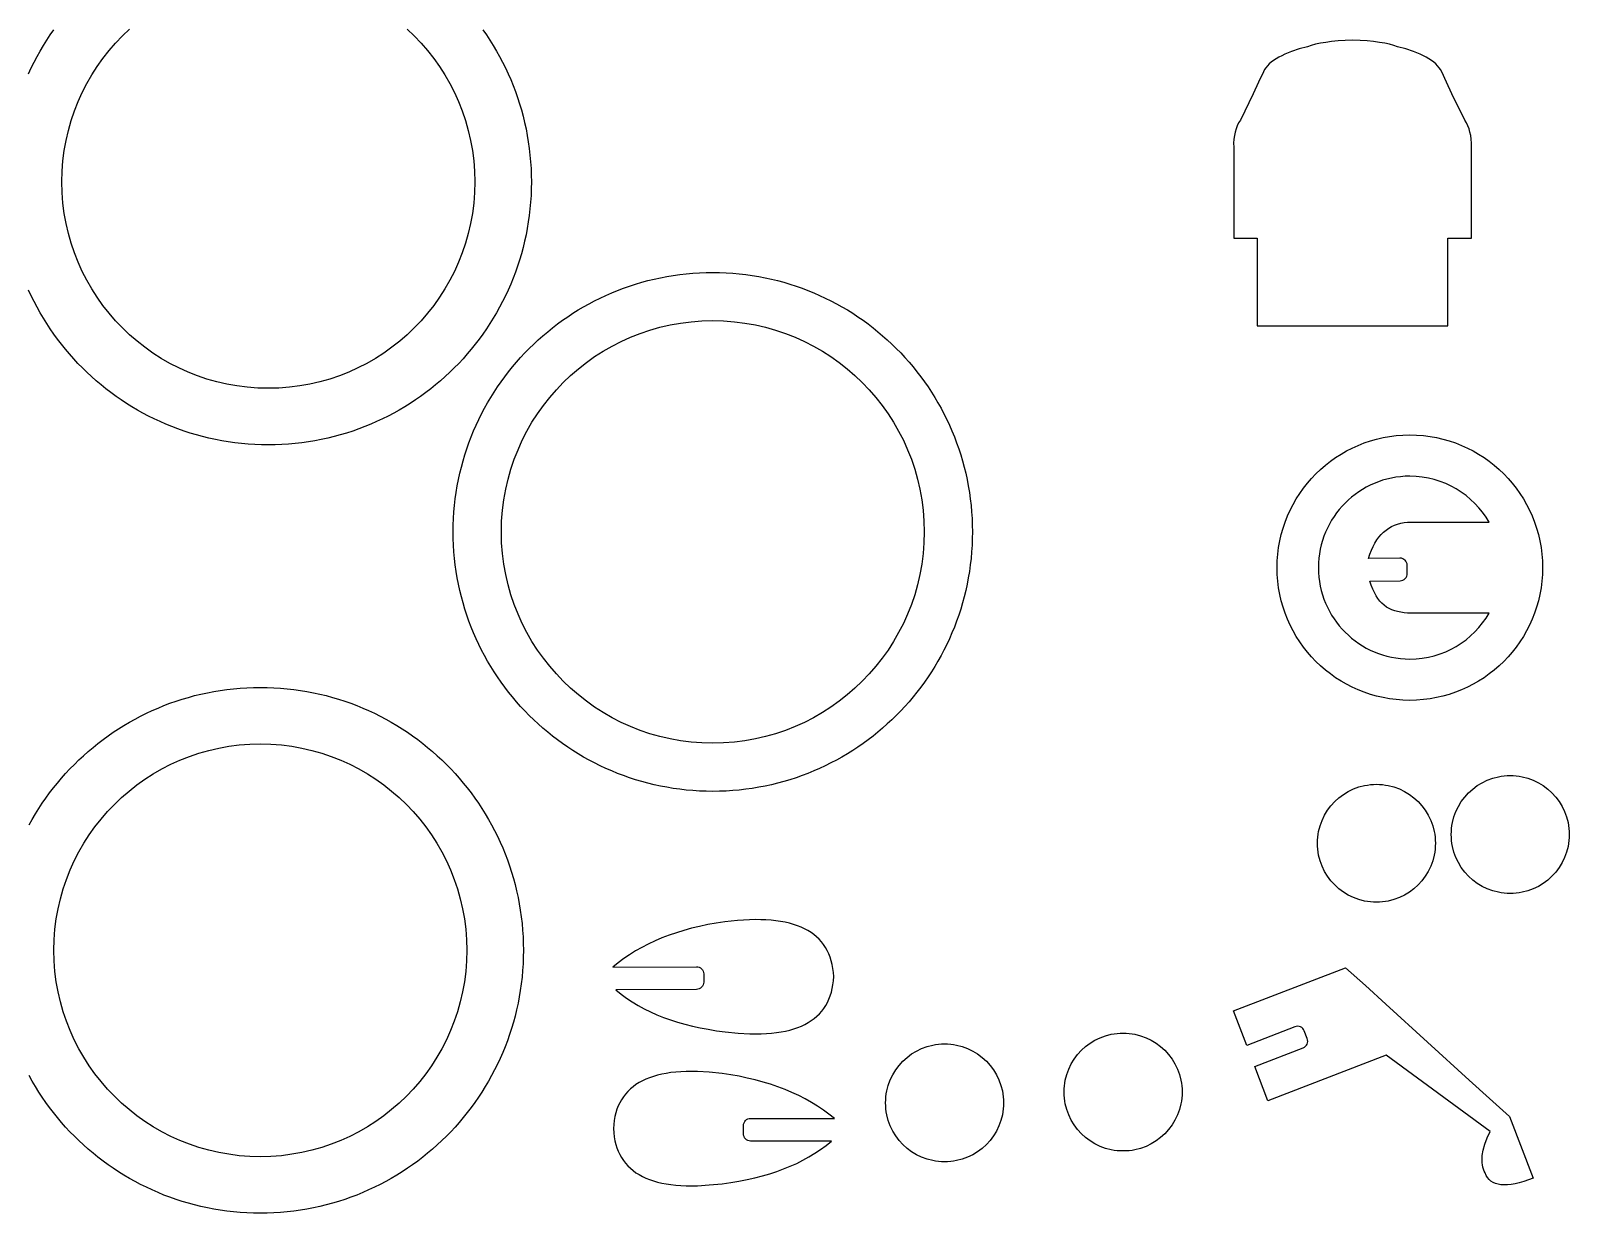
# Model space of a CAD drawing. Extents: x 0 to 592, y 5 to 496.
# Drawn here: x 250.9 to 582.1, y 4.8 to 259.4 of the extents above; entities that cross this region are included whole.
import ezdxf

# ---------------------------------------------------------------- set-up
doc = ezdxf.new("R2010")
doc.units = 0
doc.header["$MEASUREMENT"] = 0
doc.layers.add('HARLEY_2', color=1, linetype='Continuous')

msp = doc.modelspace()

# ---------------------------------------------------------------- linework, layer by layer
at = {"layer": 'HARLEY_2'}
for points in [[(250.47, 250.14), (251.05, 251.39), (251.66, 252.62), (252.3, 253.83), (252.97, 255.03), (253.67, 256.2), (254.39, 257.36), (255.14, 258.5), (255.91, 259.62)], [(348.26, 259.62), (349.03, 258.5), (349.78, 257.36), (350.51, 256.2), (351.2, 255.03), (351.87, 253.83), (352.51, 252.62), (353.12, 251.39), (353.7, 250.14), (354.25, 248.88), (354.78, 247.6), (355.27, 246.31), (355.73, 245), (356.16, 243.68), (356.56, 242.34), (356.92, 240.99), (357.25, 239.63), (357.55, 238.25), (357.82, 236.87), (358.05, 235.47), (358.25, 234.06), (358.41, 232.63), (358.54, 231.2), (358.63, 229.76), (358.69, 228.31), (358.7, 226.85), (358.69, 225.38), (358.63, 223.93), (358.54, 222.49), (358.41, 221.06), (358.25, 219.64), (358.05, 218.22), (357.82, 216.82), (357.55, 215.44), (357.25, 214.06), (356.92, 212.7), (356.56, 211.35), (356.16, 210.01), (355.73, 208.69), (355.27, 207.38), (354.78, 206.09), (354.25, 204.81), (353.7, 203.55), (353.12, 202.3), (352.51, 201.07), (351.87, 199.86), (351.2, 198.67), (350.51, 197.49), (349.78, 196.33), (349.03, 195.19), (348.26, 194.07), (347.45, 192.97), (346.63, 191.89), (345.77, 190.83), (344.9, 189.8), (343.99, 188.78), (343.07, 187.78), (342.12, 186.81), (341.15, 185.86), (340.15, 184.94), (339.14, 184.04), (338.1, 183.16), (337.04, 182.3), (335.96, 181.48), (334.86, 180.67), (333.74, 179.9), (332.6, 179.15), (331.44, 178.43), (330.27, 177.73), (329.07, 177.06), (327.86, 176.42), (326.63, 175.81), (325.38, 175.23), (324.12, 174.68), (322.84, 174.16), (321.55, 173.66), (320.24, 173.2), (318.92, 172.77), (317.58, 172.38), (316.23, 172.01), (314.87, 171.68), (313.49, 171.38), (312.11, 171.11), (310.71, 170.88), (309.3, 170.68), (307.87, 170.52), (306.44, 170.39), (305, 170.3), (303.55, 170.25), (302.09, 170.23), (300.62, 170.25), (299.17, 170.3), (297.73, 170.39), (296.3, 170.52), (294.88, 170.68), (293.46, 170.88), (292.06, 171.11), (290.68, 171.38), (289.3, 171.68), (287.94, 172.01), (286.59, 172.38), (285.25, 172.77), (283.93, 173.2), (282.62, 173.66), (281.33, 174.16), (280.05, 174.68), (278.79, 175.23), (277.54, 175.81), (276.31, 176.42), (275.1, 177.06), (273.91, 177.73), (272.73, 178.43), (271.57, 179.15), (270.43, 179.9), (269.31, 180.67), (268.21, 181.48), (267.13, 182.3), (266.07, 183.16), (265.04, 184.04), (264.02, 184.94), (263.02, 185.86), (262.05, 186.81), (261.1, 187.78), (260.18, 188.78), (259.28, 189.8), (258.4, 190.83), (257.54, 191.89), (256.72, 192.97), (255.91, 194.07), (255.14, 195.19), (254.39, 196.33), (253.67, 197.49), (252.97, 198.67), (252.3, 199.86), (251.66, 201.07), (251.05, 202.3), (250.47, 203.55)], [(331.97, 259.75), (333.51, 258.27), (334.99, 256.73), (336.38, 255.12), (337.7, 253.44), (338.94, 251.7), (340.1, 249.89), (341.17, 248.03), (342.15, 246.11), (343.04, 244.15), (343.84, 242.13), (344.54, 240.06), (345.13, 237.95), (345.63, 235.8), (346.02, 233.61), (346.3, 231.39), (346.48, 229.13), (346.53, 226.85), (346.48, 224.56), (346.3, 222.3), (346.02, 220.08), (345.63, 217.89), (345.13, 215.74), (344.54, 213.63), (343.84, 211.56), (343.04, 209.55), (342.15, 207.58), (341.17, 205.66), (340.1, 203.8), (338.94, 202), (337.7, 200.25), (336.38, 198.57), (334.99, 196.96), (333.51, 195.42), (331.97, 193.95), (330.36, 192.55), (328.68, 191.23), (326.94, 189.99), (325.13, 188.83), (323.27, 187.76), (321.35, 186.78), (319.39, 185.89), (317.37, 185.1), (315.3, 184.4), (313.19, 183.8), (311.04, 183.3), (308.85, 182.91), (306.63, 182.63), (304.37, 182.46), (302.09, 182.4), (299.8, 182.46), (297.54, 182.63), (295.32, 182.91), (293.13, 183.3), (290.98, 183.8), (288.87, 184.4), (286.8, 185.1), (284.79, 185.89), (282.82, 186.78), (280.9, 187.76), (279.04, 188.83), (277.24, 189.99), (275.49, 191.23), (273.81, 192.55), (272.2, 193.95), (270.66, 195.42), (269.19, 196.96), (267.79, 198.57), (266.47, 200.25), (265.23, 202), (264.07, 203.8), (263, 205.66), (262.02, 207.58), (261.13, 209.55), (260.34, 211.56), (259.64, 213.63), (259.04, 215.74), (258.54, 217.89), (258.15, 220.08), (257.87, 222.3), (257.7, 224.56), (257.64, 226.85), (257.7, 229.13), (257.87, 231.39), (258.15, 233.61), (258.54, 235.8), (259.04, 237.95), (259.64, 240.06), (260.34, 242.13), (261.13, 244.15), (262.02, 246.11), (263, 248.03), (264.07, 249.89), (265.23, 251.7), (266.47, 253.44), (267.79, 255.12), (269.19, 256.73), (270.66, 258.27), (272.2, 259.75)], [(250.58, 88.37), (251.25, 89.56), (251.94, 90.74), (252.66, 91.9), (253.41, 93.04), (254.19, 94.16), (254.99, 95.26), (255.82, 96.34), (256.67, 97.4), (257.55, 98.43), (258.45, 99.45), (259.38, 100.44), (260.33, 101.42), (261.3, 102.37), (262.3, 103.29), (263.31, 104.19), (264.35, 105.07), (265.41, 105.92), (266.49, 106.75), (267.59, 107.55), (268.71, 108.33), (269.85, 109.08), (271.01, 109.8), (272.18, 110.5), (273.38, 111.17), (274.59, 111.81), (275.82, 112.42), (277.06, 113), (278.33, 113.55), (279.6, 114.07), (280.9, 114.57), (282.21, 115.03), (283.53, 115.46), (284.86, 115.85), (286.21, 116.22), (287.58, 116.55), (288.95, 116.85), (290.34, 117.12), (291.74, 117.35), (293.15, 117.55), (294.57, 117.71), (296.01, 117.84), (297.45, 117.93), (298.9, 117.98), (300.36, 118), (300.36, 118), (301.82, 117.98), (303.28, 117.93), (304.72, 117.84), (306.15, 117.71), (307.57, 117.55), (308.98, 117.35), (310.38, 117.12), (311.77, 116.85), (313.15, 116.55), (314.51, 116.22), (315.86, 115.85), (317.2, 115.46), (318.52, 115.03), (319.83, 114.57), (321.12, 114.07), (322.4, 113.55), (323.66, 113), (324.91, 112.42), (326.14, 111.81), (327.35, 111.17), (328.54, 110.5), (329.72, 109.8), (330.88, 109.08), (332.02, 108.33), (333.14, 107.55), (334.24, 106.75), (335.32, 105.92), (336.38, 105.07), (337.41, 104.19), (338.43, 103.29), (339.42, 102.37), (340.4, 101.42), (341.35, 100.44), (342.27, 99.45), (343.17, 98.43), (344.05, 97.4), (344.9, 96.34), (345.73, 95.26), (346.53, 94.16), (347.31, 93.04), (348.06, 91.9), (348.78, 90.74), (349.48, 89.56), (350.15, 88.37), (350.79, 87.16), (351.4, 85.93), (351.98, 84.68), (352.53, 83.42), (353.05, 82.14), (353.54, 80.85), (354.01, 79.54), (354.44, 78.22), (354.83, 76.88), (355.2, 75.53), (355.53, 74.17), (355.83, 72.79), (356.1, 71.4), (356.33, 70), (356.53, 68.59), (356.69, 67.17), (356.82, 65.74), (356.91, 64.3), (356.96, 62.84), (356.98, 61.38), (356.96, 59.92), (356.91, 58.47), (356.82, 57.03), (356.69, 55.59), (356.53, 54.17), (356.33, 52.76), (356.1, 51.36), (355.83, 49.97), (355.53, 48.6), (355.2, 47.23), (354.83, 45.88), (354.44, 44.55), (354.01, 43.23), (353.54, 41.92), (353.05, 40.62), (352.53, 39.35), (351.98, 38.08), (351.4, 36.84), (350.79, 35.61), (350.15, 34.4), (349.48, 33.2), (348.78, 32.03), (348.06, 30.87), (347.31, 29.73), (346.53, 28.61), (345.73, 27.51), (344.9, 26.43), (344.05, 25.37), (343.17, 24.33), (342.27, 23.32), (341.35, 22.32), (340.4, 21.35), (339.42, 20.4), (338.43, 19.47), (337.41, 18.57), (336.38, 17.69), (335.32, 16.84), (334.24, 16.01), (333.14, 15.21), (332.02, 14.44), (330.88, 13.69), (329.72, 12.96), (328.54, 12.27), (327.35, 11.6), (326.14, 10.96), (324.91, 10.35), (323.66, 9.77), (322.4, 9.21), (321.12, 8.69), (319.83, 8.2), (318.52, 7.74), (317.2, 7.31), (315.86, 6.91), (314.51, 6.55), (313.15, 6.21), (311.77, 5.91), (310.38, 5.65), (308.98, 5.42), (307.57, 5.22), (306.15, 5.06), (304.72, 4.93), (303.28, 4.84), (301.82, 4.78), (300.36, 4.76), (298.9, 4.78), (297.45, 4.84), (296.01, 4.93), (294.57, 5.06), (293.15, 5.22), (291.74, 5.42), (290.34, 5.65), (288.95, 5.91), (287.58, 6.21), (286.21, 6.55), (284.86, 6.91), (283.53, 7.31), (282.21, 7.74), (280.9, 8.2), (279.6, 8.69), (278.33, 9.21), (277.06, 9.77), (275.82, 10.35), (274.59, 10.96), (273.38, 11.6), (272.18, 12.27), (271.01, 12.96), (269.85, 13.69), (268.71, 14.44), (267.59, 15.21), (266.49, 16.01), (265.41, 16.84), (264.35, 17.69), (263.31, 18.57), (262.3, 19.47), (261.3, 20.4), (260.33, 21.35), (259.38, 22.32), (258.45, 23.32), (257.55, 24.33), (256.67, 25.37), (255.82, 26.43), (254.99, 27.51), (254.19, 28.61), (253.41, 29.73), (252.66, 30.87), (251.94, 32.03), (251.25, 33.2), (250.58, 34.4)]]:
    msp.add_lwpolyline(points, dxfattribs=at)
for points in [[(514.97, 195.83), (535.48, 195.83), (555.98, 195.83), (555.98, 214.72), (561.06, 214.71), (561.06, 234.36), (561.07, 235.21), (561.02, 236.03), (560.92, 236.81), (560.76, 237.55), (560.56, 238.25), (560.3, 238.91), (559.99, 239.54), (559.63, 240.13), (556.85, 245.83), (555.68, 248.32), (554.67, 250.58), (554.43, 251.02), (554.14, 251.43), (553.79, 251.84), (553.4, 252.24), (552.96, 252.62), (552.48, 252.99), (551.94, 253.35), (551.36, 253.69), (550.73, 254.02), (550.06, 254.34), (548.59, 254.94), (546.95, 255.48), (545.15, 255.96), (544.35, 256.24), (543.44, 256.49), (542.4, 256.71), (541.25, 256.9), (539.98, 257.06), (538.6, 257.2), (537.1, 257.3), (535.48, 257.37), (533.86, 257.3), (532.36, 257.2), (530.97, 257.06), (529.71, 256.9), (528.56, 256.71), (527.52, 256.49), (526.6, 256.24), (525.8, 255.96), (524.01, 255.48), (522.37, 254.94), (520.9, 254.34), (520.23, 254.02), (519.6, 253.69), (519.02, 253.35), (518.48, 252.99), (517.99, 252.62), (517.55, 252.24), (517.16, 251.84), (516.82, 251.43), (516.53, 251.02), (516.29, 250.58), (515.27, 248.32), (514.11, 245.83), (511.33, 240.13), (510.96, 239.54), (510.66, 238.91), (510.4, 238.25), (510.19, 237.55), (510.04, 236.81), (509.94, 236.03), (509.89, 235.21), (509.9, 234.36), (509.9, 214.71), (514.97, 214.72), (514.97, 195.83)], [(397.76, 207.36), (399.2, 207.34), (400.64, 207.29), (402.06, 207.2), (403.47, 207.07), (404.88, 206.91), (406.27, 206.72), (407.65, 206.49), (409.02, 206.22), (410.38, 205.93), (411.72, 205.6), (413.06, 205.24), (414.38, 204.85), (415.68, 204.42), (416.97, 203.97), (418.25, 203.48), (419.51, 202.97), (420.75, 202.42), (421.98, 201.85), (423.2, 201.25), (424.39, 200.62), (425.57, 199.96), (426.73, 199.27), (427.88, 198.56), (429, 197.82), (430.11, 197.05), (431.19, 196.26), (432.26, 195.44), (433.3, 194.6), (434.33, 193.73), (435.33, 192.84), (436.31, 191.93), (437.27, 190.99), (438.21, 190.03), (439.12, 189.05), (440.01, 188.05), (440.88, 187.02), (441.72, 185.98), (442.54, 184.91), (443.33, 183.83), (444.09, 182.72), (444.83, 181.6), (445.55, 180.45), (446.23, 179.29), (446.89, 178.11), (447.52, 176.92), (448.13, 175.71), (448.7, 174.48), (449.25, 173.23), (449.76, 171.97), (450.25, 170.69), (450.7, 169.4), (451.13, 168.1), (451.52, 166.78), (451.88, 165.45), (452.21, 164.1), (452.5, 162.74), (452.77, 161.37), (452.99, 159.99), (453.19, 158.6), (453.35, 157.19), (453.48, 155.78), (453.57, 154.36), (453.62, 152.92), (453.64, 151.48), (453.62, 150.04), (453.57, 148.61), (453.48, 147.18), (453.35, 145.77), (453.19, 144.37), (452.99, 142.97), (452.77, 141.59), (452.5, 140.22), (452.21, 138.87), (451.88, 137.52), (451.52, 136.19), (451.13, 134.87), (450.7, 133.56), (450.25, 132.27), (449.76, 131), (449.25, 129.73), (448.7, 128.49), (448.13, 127.26), (447.52, 126.05), (446.89, 124.85), (446.23, 123.67), (445.55, 122.51), (444.83, 121.37), (444.09, 120.24), (443.33, 119.14), (442.54, 118.05), (441.72, 116.99), (440.88, 115.94), (440.01, 114.92), (439.12, 113.91), (438.21, 112.93), (437.27, 111.97), (436.31, 111.04), (435.33, 110.12), (434.33, 109.23), (433.3, 108.37), (432.26, 107.52), (431.19, 106.71), (430.11, 105.92), (429, 105.15), (427.88, 104.41), (426.73, 103.7), (425.57, 103.01), (424.39, 102.35), (423.2, 101.72), (421.98, 101.12), (420.75, 100.54), (419.51, 100), (418.25, 99.48), (416.97, 99), (415.68, 98.54), (414.38, 98.12), (413.06, 97.73), (411.72, 97.36), (410.38, 97.04), (409.02, 96.74), (407.65, 96.48), (406.27, 96.25), (404.88, 96.05), (403.47, 95.89), (402.06, 95.77), (400.64, 95.68), (399.2, 95.62), (397.76, 95.6), (396.32, 95.62), (394.89, 95.68), (393.46, 95.77), (392.05, 95.89), (390.65, 96.05), (389.25, 96.25), (387.87, 96.48), (386.5, 96.74), (385.14, 97.04), (383.8, 97.36), (382.47, 97.73), (381.15, 98.12), (379.84, 98.54), (378.55, 99), (377.27, 99.48), (376.01, 100), (374.77, 100.54), (373.54, 101.12), (372.32, 101.72), (371.13, 102.35), (369.95, 103.01), (368.79, 103.7), (367.65, 104.41), (366.52, 105.15), (365.42, 105.92), (364.33, 106.71), (363.26, 107.52), (362.22, 108.37), (361.2, 109.23), (360.19, 110.12), (359.21, 111.04), (358.25, 111.97), (357.31, 112.93), (356.4, 113.91), (355.51, 114.92), (354.64, 115.94), (353.8, 116.99), (352.99, 118.05), (352.19, 119.14), (351.43, 120.24), (350.69, 121.37), (349.97, 122.51), (349.29, 123.67), (348.63, 124.85), (348, 126.05), (347.39, 127.26), (346.82, 128.49), (346.27, 129.73), (345.76, 131), (345.27, 132.27), (344.82, 133.56), (344.4, 134.87), (344, 136.19), (343.64, 137.52), (343.31, 138.87), (343.02, 140.22), (342.76, 141.59), (342.53, 142.97), (342.33, 144.37), (342.17, 145.77), (342.05, 147.18), (341.96, 148.61), (341.9, 150.04), (341.88, 151.48), (341.9, 152.92), (341.96, 154.36), (342.05, 155.78), (342.17, 157.19), (342.33, 158.6), (342.53, 159.99), (342.76, 161.37), (343.02, 162.74), (343.31, 164.1), (343.64, 165.45), (344, 166.78), (344.4, 168.1), (344.82, 169.4), (345.27, 170.69), (345.76, 171.97), (346.27, 173.23), (346.82, 174.48), (347.39, 175.71), (348, 176.92), (348.63, 178.11), (349.29, 179.29), (349.97, 180.45), (350.69, 181.6), (351.43, 182.72), (352.19, 183.83), (352.99, 184.91), (353.8, 185.98), (354.64, 187.02), (355.51, 188.05), (356.4, 189.05), (357.31, 190.03), (358.25, 190.99), (359.21, 191.93), (360.19, 192.84), (361.2, 193.73), (362.22, 194.6), (363.26, 195.44), (364.33, 196.26), (365.42, 197.05), (366.52, 197.82), (367.65, 198.56), (368.79, 199.27), (369.95, 199.96), (371.13, 200.62), (372.32, 201.25), (373.54, 201.85), (374.77, 202.42), (376.01, 202.97), (377.27, 203.48), (378.55, 203.97), (379.84, 204.42), (381.15, 204.85), (382.47, 205.24), (383.8, 205.6), (385.14, 205.93), (386.5, 206.22), (387.87, 206.49), (389.25, 206.72), (390.65, 206.91), (392.05, 207.07), (393.46, 207.2), (394.89, 207.29), (396.32, 207.34), (397.76, 207.36)], [(397.76, 196.99), (400.1, 196.93), (402.41, 196.75), (404.69, 196.46), (406.93, 196.06), (409.13, 195.56), (411.29, 194.94), (413.41, 194.23), (415.47, 193.41), (417.49, 192.5), (419.45, 191.5), (421.36, 190.4), (423.2, 189.22), (424.99, 187.95), (426.71, 186.6), (428.36, 185.17), (429.94, 183.66), (431.44, 182.08), (432.87, 180.43), (434.23, 178.71), (435.49, 176.92), (436.68, 175.08), (437.77, 173.17), (438.78, 171.21), (439.69, 169.19), (440.51, 167.13), (441.22, 165.01), (441.83, 162.85), (442.34, 160.65), (442.74, 158.41), (443.03, 156.13), (443.21, 153.82), (443.27, 151.48), (443.21, 149.14), (443.03, 146.83), (442.74, 144.55), (442.34, 142.31), (441.83, 140.11), (441.22, 137.95), (440.51, 135.84), (439.69, 133.77), (438.78, 131.76), (437.77, 129.79), (436.68, 127.89), (435.49, 126.04), (434.23, 124.26), (432.87, 122.54), (431.44, 120.89), (429.94, 119.31), (428.36, 117.8), (426.71, 116.37), (424.99, 115.02), (423.2, 113.75), (421.36, 112.57), (419.45, 111.47), (417.49, 110.46), (415.47, 109.55), (413.41, 108.74), (411.29, 108.02), (409.13, 107.41), (406.93, 106.9), (404.69, 106.5), (402.41, 106.21), (400.1, 106.04), (397.76, 105.98), (395.42, 106.04), (393.11, 106.21), (390.83, 106.5), (388.59, 106.9), (386.39, 107.41), (384.23, 108.02), (382.12, 108.74), (380.05, 109.55), (378.03, 110.46), (376.07, 111.47), (374.17, 112.57), (372.32, 113.75), (370.54, 115.02), (368.82, 116.37), (367.16, 117.8), (365.58, 119.31), (364.08, 120.89), (362.65, 122.54), (361.3, 124.26), (360.03, 126.04), (358.84, 127.89), (357.75, 129.79), (356.74, 131.76), (355.83, 133.77), (355.02, 135.84), (354.3, 137.95), (353.69, 140.11), (353.18, 142.31), (352.78, 144.55), (352.49, 146.83), (352.31, 149.14), (352.25, 151.48), (352.31, 153.82), (352.49, 156.13), (352.78, 158.41), (353.18, 160.65), (353.69, 162.85), (354.3, 165.01), (355.02, 167.13), (355.83, 169.19), (356.74, 171.21), (357.75, 173.17), (358.84, 175.08), (360.03, 176.92), (361.3, 178.71), (362.65, 180.43), (364.08, 182.08), (365.58, 183.66), (367.16, 185.17), (368.82, 186.6), (370.54, 187.95), (372.32, 189.22), (374.17, 190.4), (376.07, 191.5), (378.03, 192.5), (380.05, 193.41), (382.12, 194.23), (384.23, 194.94), (386.39, 195.56), (388.59, 196.06), (390.83, 196.46), (393.11, 196.75), (395.42, 196.93), (397.76, 196.99)], [(547.81, 172.36), (549.28, 172.32), (550.73, 172.21), (552.16, 172.03), (553.57, 171.78), (554.95, 171.46), (556.31, 171.08), (557.64, 170.63), (558.93, 170.11), (560.2, 169.54), (561.43, 168.91), (562.63, 168.22), (563.79, 167.48), (564.91, 166.68), (565.99, 165.83), (567.02, 164.94), (568.02, 163.99), (568.96, 163), (569.86, 161.96), (570.71, 160.88), (571.51, 159.76), (572.25, 158.6), (572.94, 157.41), (573.57, 156.17), (574.14, 154.91), (574.65, 153.61), (575.1, 152.28), (575.49, 150.93), (575.81, 149.54), (576.06, 148.14), (576.24, 146.71), (576.35, 145.26), (576.39, 143.79), (576.35, 142.32), (576.24, 140.87), (576.06, 139.44), (575.81, 138.03), (575.49, 136.65), (575.1, 135.29), (574.65, 133.96), (574.14, 132.67), (573.57, 131.4), (572.94, 130.17), (572.25, 128.97), (571.51, 127.81), (570.71, 126.69), (569.86, 125.61), (568.96, 124.58), (568.02, 123.58), (567.02, 122.64), (565.99, 121.74), (564.91, 120.89), (563.79, 120.09), (562.63, 119.35), (561.43, 118.66), (560.2, 118.03), (558.93, 117.46), (557.64, 116.95), (556.31, 116.5), (554.95, 116.11), (553.57, 115.79), (552.16, 115.54), (550.73, 115.36), (549.28, 115.25), (547.81, 115.21), (546.34, 115.25), (544.89, 115.36), (543.46, 115.54), (542.05, 115.79), (540.67, 116.11), (539.32, 116.5), (537.99, 116.95), (536.69, 117.46), (535.43, 118.03), (534.19, 118.66), (533, 119.35), (531.84, 120.09), (530.72, 120.89), (529.64, 121.74), (528.6, 122.64), (527.61, 123.58), (526.66, 124.58), (525.76, 125.61), (524.92, 126.69), (524.12, 127.81), (523.38, 128.97), (522.69, 130.17), (522.06, 131.4), (521.48, 132.67), (520.97, 133.96), (520.52, 135.29), (520.14, 136.65), (519.82, 138.03), (519.57, 139.44), (519.39, 140.87), (519.28, 142.32), (519.24, 143.79), (519.28, 145.26), (519.39, 146.71), (519.57, 148.14), (519.82, 149.54), (520.14, 150.93), (520.52, 152.28), (520.97, 153.61), (521.48, 154.91), (522.06, 156.17), (522.69, 157.41), (523.38, 158.6), (524.12, 159.76), (524.92, 160.88), (525.76, 161.96), (526.66, 163), (527.61, 163.99), (528.6, 164.94), (529.64, 165.83), (530.72, 166.68), (531.84, 167.48), (533, 168.22), (534.19, 168.91), (535.43, 169.54), (536.69, 170.11), (537.99, 170.63), (539.32, 171.08), (540.67, 171.46), (542.05, 171.78), (543.46, 172.03), (544.89, 172.21), (546.34, 172.32), (547.81, 172.36)], [(539.21, 140.9), (545.72, 140.96), (546.03, 140.99), (546.32, 141.08), (546.59, 141.23), (546.82, 141.42), (547, 141.65), (547.15, 141.92), (547.23, 142.21), (547.26, 142.52), (547.25, 144.28), (547.21, 144.6), (547.12, 144.89), (546.97, 145.15), (546.78, 145.38), (546.55, 145.57), (546.28, 145.71), (545.99, 145.8), (545.68, 145.82), (538.9, 145.77), (539.21, 146.68), (539.54, 147.53), (539.9, 148.33), (540.29, 149.06), (540.71, 149.74), (541.16, 150.36), (541.64, 150.93), (542.15, 151.44), (542.69, 151.89), (543.26, 152.29), (543.86, 152.64), (544.5, 152.93), (545.16, 153.17), (545.86, 153.36), (546.59, 153.5), (547.34, 153.58), (564.89, 153.58), (564.22, 154.67), (563.48, 155.7), (562.68, 156.69), (561.81, 157.62), (560.89, 158.49), (559.92, 159.31), (558.89, 160.06), (557.82, 160.74), (556.69, 161.36), (555.53, 161.9), (554.32, 162.37), (553.08, 162.76), (551.81, 163.06), (550.5, 163.29), (549.17, 163.42), (547.81, 163.47), (546.8, 163.45), (545.8, 163.37), (544.82, 163.24), (543.85, 163.07), (542.89, 162.85), (541.96, 162.59), (541.05, 162.28), (540.15, 161.92), (539.28, 161.53), (538.43, 161.09), (537.61, 160.62), (536.81, 160.11), (536.04, 159.56), (535.29, 158.98), (534.58, 158.36), (533.89, 157.7), (533.24, 157.02), (532.62, 156.31), (532.04, 155.56), (531.49, 154.79), (530.98, 153.99), (530.5, 153.17), (530.07, 152.32), (529.68, 151.45), (529.32, 150.55), (529.01, 149.64), (528.75, 148.71), (528.53, 147.75), (528.36, 146.78), (528.23, 145.8), (528.15, 144.8), (528.13, 143.79), (528.15, 142.77), (528.23, 141.77), (528.36, 140.79), (528.53, 139.82), (528.75, 138.87), (529.01, 137.93), (529.32, 137.02), (529.68, 136.13), (530.07, 135.25), (530.5, 134.4), (530.98, 133.58), (531.49, 132.78), (532.04, 132.01), (532.62, 131.27), (533.24, 130.55), (533.89, 129.87), (534.58, 129.22), (535.29, 128.6), (536.04, 128.01), (536.81, 127.46), (537.61, 126.95), (538.43, 126.48), (539.28, 126.04), (540.15, 125.65), (541.05, 125.3), (541.96, 124.99), (542.89, 124.72), (543.85, 124.5), (544.82, 124.33), (545.8, 124.2), (546.8, 124.13), (547.81, 124.1), (549.17, 124.15), (550.5, 124.28), (551.81, 124.51), (553.08, 124.82), (554.32, 125.21), (555.53, 125.67), (556.69, 126.22), (557.82, 126.83), (558.89, 127.51), (559.92, 128.26), (560.89, 129.08), (561.81, 129.95), (562.68, 130.88), (563.48, 131.87), (564.22, 132.9), (564.89, 133.99), (547.34, 133.99), (546.59, 134.06), (545.87, 134.17), (545.19, 134.31), (544.55, 134.5), (543.94, 134.72), (543.36, 134.99), (542.82, 135.31), (542.3, 135.68), (541.82, 136.11), (541.37, 136.59), (540.95, 137.13), (540.55, 137.75), (540.18, 138.42), (539.84, 139.17), (539.51, 140), (539.21, 140.9)], [(300.36, 105.83), (302.65, 105.77), (304.91, 105.6), (307.13, 105.32), (309.32, 104.93), (311.47, 104.43), (313.58, 103.83), (315.64, 103.13), (317.66, 102.34), (319.63, 101.45), (321.55, 100.47), (323.41, 99.39), (325.21, 98.24), (326.95, 97), (328.63, 95.68), (330.25, 94.28), (331.79, 92.81), (333.26, 91.27), (334.66, 89.65), (335.98, 87.97), (337.22, 86.23), (338.37, 84.43), (339.45, 82.57), (340.43, 80.65), (341.32, 78.68), (342.11, 76.66), (342.81, 74.6), (343.41, 72.49), (343.91, 70.34), (344.3, 68.15), (344.58, 65.93), (344.75, 63.67), (344.81, 61.38), (344.75, 59.1), (344.58, 56.84), (344.3, 54.61), (343.91, 52.43), (343.41, 50.28), (342.81, 48.17), (342.11, 46.1), (341.32, 44.08), (340.43, 42.11), (339.45, 40.2), (338.37, 38.34), (337.22, 36.53), (335.98, 34.79), (334.66, 33.11), (333.26, 31.5), (331.79, 29.95), (330.25, 28.48), (328.63, 27.09), (326.95, 25.77), (325.21, 24.53), (323.41, 23.37), (321.55, 22.3), (319.63, 21.32), (317.66, 20.43), (315.64, 19.63), (313.58, 18.93), (311.47, 18.33), (309.32, 17.84), (307.13, 17.45), (304.91, 17.16), (302.65, 16.99), (300.36, 16.93), (298.08, 16.99), (295.82, 17.16), (293.59, 17.45), (291.41, 17.84), (289.26, 18.33), (287.15, 18.93), (285.08, 19.63), (283.06, 20.43), (281.09, 21.32), (279.18, 22.3), (277.32, 23.37), (275.51, 24.53), (273.77, 25.77), (272.09, 27.09), (270.48, 28.48), (268.93, 29.95), (267.46, 31.5), (266.07, 33.11), (264.75, 34.79), (263.51, 36.53), (262.35, 38.34), (261.28, 40.2), (260.3, 42.11), (259.41, 44.08), (258.61, 46.1), (257.91, 48.17), (257.31, 50.28), (256.82, 52.43), (256.43, 54.61), (256.14, 56.84), (255.97, 59.1), (255.91, 61.38), (255.97, 63.67), (256.14, 65.93), (256.43, 68.15), (256.82, 70.34), (257.31, 72.49), (257.91, 74.6), (258.61, 76.66), (259.41, 78.68), (260.3, 80.65), (261.28, 82.57), (262.35, 84.43), (263.51, 86.23), (264.75, 87.97), (266.07, 89.65), (267.46, 91.27), (268.93, 92.81), (270.48, 94.28), (272.09, 95.68), (273.77, 97), (275.51, 98.24), (277.32, 99.39), (279.18, 100.47), (281.09, 101.45), (283.06, 102.34), (285.08, 103.13), (287.15, 103.83), (289.26, 104.43), (291.41, 104.93), (293.59, 105.32), (295.82, 105.6), (298.08, 105.77), (300.36, 105.83)], [(540.62, 97.13), (541.27, 97.11), (541.92, 97.06), (542.55, 96.98), (543.18, 96.87), (544.4, 96.56), (545.56, 96.13), (546.67, 95.6), (547.72, 94.96), (548.7, 94.23), (549.6, 93.41), (550.42, 92.51), (551.15, 91.53), (551.79, 90.48), (552.32, 89.37), (552.75, 88.21), (553.06, 86.99), (553.17, 86.36), (553.25, 85.73), (553.3, 85.08), (553.32, 84.43), (553.3, 83.78), (553.25, 83.13), (553.17, 82.5), (553.06, 81.87), (552.75, 80.65), (552.32, 79.49), (551.79, 78.38), (551.15, 77.33), (550.42, 76.35), (549.6, 75.45), (548.7, 74.63), (547.72, 73.9), (546.67, 73.26), (545.56, 72.73), (544.4, 72.3), (543.18, 71.99), (542.55, 71.88), (541.92, 71.8), (541.27, 71.75), (540.62, 71.73), (539.97, 71.75), (539.32, 71.8), (538.69, 71.88), (538.06, 71.99), (536.84, 72.3), (535.68, 72.73), (534.57, 73.26), (533.52, 73.9), (532.54, 74.63), (531.64, 75.45), (530.82, 76.35), (530.09, 77.33), (529.45, 78.38), (528.92, 79.49), (528.49, 80.65), (528.18, 81.87), (528.07, 82.5), (527.99, 83.13), (527.94, 83.78), (527.92, 84.43), (527.94, 85.08), (527.99, 85.73), (528.07, 86.36), (528.18, 86.99), (528.49, 88.21), (528.92, 89.37), (529.45, 90.48), (530.09, 91.53), (530.82, 92.51), (531.64, 93.41), (532.54, 94.23), (533.52, 94.96), (534.57, 95.6), (535.68, 96.13), (536.84, 96.56), (538.06, 96.87), (538.69, 96.98), (539.32, 97.06), (539.97, 97.11), (540.62, 97.13)], [(569.43, 99.01), (570.08, 99), (570.73, 98.95), (571.36, 98.87), (571.99, 98.76), (573.2, 98.44), (574.37, 98.02), (575.48, 97.48), (576.53, 96.85), (577.51, 96.11), (578.41, 95.29), (579.23, 94.39), (579.96, 93.41), (580.6, 92.37), (581.13, 91.26), (581.56, 90.09), (581.87, 88.87), (581.98, 88.25), (582.06, 87.61), (582.11, 86.97), (582.13, 86.31), (582.11, 85.66), (582.06, 85.02), (581.98, 84.38), (581.87, 83.76), (581.56, 82.54), (581.13, 81.37), (580.6, 80.26), (579.96, 79.21), (579.23, 78.24), (578.41, 77.34), (577.51, 76.52), (576.53, 75.78), (575.48, 75.15), (574.37, 74.61), (573.2, 74.19), (571.99, 73.87), (571.36, 73.76), (570.73, 73.68), (570.08, 73.63), (569.43, 73.62), (568.78, 73.63), (568.13, 73.68), (567.5, 73.76), (566.87, 73.87), (565.65, 74.19), (564.49, 74.61), (563.38, 75.15), (562.33, 75.78), (561.35, 76.52), (560.45, 77.34), (559.63, 78.24), (558.9, 79.21), (558.26, 80.26), (557.73, 81.37), (557.3, 82.54), (556.99, 83.76), (556.88, 84.38), (556.79, 85.02), (556.75, 85.66), (556.73, 86.31), (556.75, 86.97), (556.79, 87.61), (556.88, 88.25), (556.99, 88.87), (557.3, 90.09), (557.73, 91.26), (558.26, 92.37), (558.9, 93.41), (559.63, 94.39), (560.45, 95.29), (561.35, 96.11), (562.33, 96.85), (563.38, 97.48), (564.49, 98.02), (565.65, 98.44), (566.87, 98.76), (567.5, 98.87), (568.13, 98.95), (568.78, 99), (569.43, 99.01)], [(376.86, 52.89), (378.02, 51.97), (379.21, 51.1), (380.44, 50.28), (381.71, 49.52), (383.01, 48.8), (384.36, 48.13), (385.74, 47.51), (387.18, 46.94), (388.65, 46.41), (390.18, 45.92), (391.75, 45.47), (393.38, 45.07), (395.06, 44.7), (396.8, 44.37), (398.59, 44.07), (400.44, 43.81), (403.19, 43.53), (405.76, 43.4), (406.98, 43.38), (408.16, 43.39), (409.3, 43.44), (410.39, 43.53), (411.44, 43.65), (412.45, 43.8), (413.41, 43.98), (414.34, 44.2), (415.22, 44.46), (416.05, 44.75), (416.85, 45.07), (417.6, 45.42), (418.31, 45.81), (418.97, 46.24), (419.6, 46.7), (420.18, 47.19), (420.71, 47.71), (421.21, 48.27), (421.66, 48.87), (422.07, 49.49), (422.44, 50.16), (422.76, 50.85), (423.04, 51.58), (423.28, 52.35), (423.47, 53.14), (423.63, 53.97), (423.74, 54.84), (423.8, 55.74), (423.73, 56.64), (423.61, 57.5), (423.46, 58.33), (423.26, 59.13), (423.01, 59.89), (422.73, 60.62), (422.4, 61.31), (422.03, 61.97), (421.61, 62.6), (421.16, 63.19), (420.66, 63.75), (420.12, 64.27), (419.54, 64.76), (418.91, 65.21), (418.24, 65.63), (417.53, 66.01), (416.78, 66.37), (415.98, 66.68), (415.14, 66.96), (414.26, 67.21), (413.34, 67.43), (412.37, 67.61), (411.36, 67.75), (410.31, 67.86), (409.21, 67.94), (408.08, 67.98), (406.9, 67.99), (405.68, 67.96), (403.11, 67.81), (400.37, 67.52), (398.51, 67.24), (396.7, 66.91), (394.93, 66.54), (393.21, 66.13), (391.54, 65.67), (389.92, 65.17), (388.34, 64.63), (386.81, 64.04), (385.32, 63.41), (383.88, 62.73), (382.49, 62.01), (381.14, 61.25), (379.84, 60.44), (378.59, 59.59), (377.38, 58.7), (376.22, 57.76), (394.23, 57.84), (394.55, 57.81), (394.84, 57.72), (395.1, 57.58), (395.34, 57.39), (395.53, 57.16), (395.67, 56.9), (395.77, 56.61), (395.8, 56.29), (395.81, 54.53), (395.78, 54.22), (395.69, 53.93), (395.54, 53.67), (395.35, 53.43), (395.12, 53.24), (394.86, 53.1), (394.57, 53.01), (394.26, 52.97), (376.86, 52.89)], [(514.43, 36.34), (524.84, 40.38), (525.12, 40.52), (525.36, 40.71), (525.55, 40.94), (525.7, 41.2), (525.79, 41.49), (525.83, 41.78), (525.81, 42.09), (525.73, 42.39), (525.09, 44.03), (524.95, 44.31), (524.76, 44.55), (524.53, 44.74), (524.27, 44.89), (523.98, 44.98), (523.68, 45.02), (523.38, 45), (523.08, 44.92), (512.7, 40.89), (509.82, 48.33), (533.98, 57.63), (538.28, 53.79), (542.68, 49.8), (551.64, 41.61), (560.61, 33.42), (565, 29.44), (569.3, 25.59), (574.4, 12.34), (573.33, 11.95), (572.32, 11.61), (571.37, 11.34), (570.47, 11.13), (569.63, 10.98), (568.84, 10.9), (568.11, 10.88), (567.43, 10.91), (566.81, 11.01), (566.24, 11.18), (565.74, 11.4), (565.28, 11.69), (564.89, 12.03), (564.54, 12.44), (564.26, 12.92), (564.03, 13.45), (563.83, 13.84), (563.66, 14.26), (563.53, 14.7), (563.43, 15.16), (563.37, 15.65), (563.35, 16.15), (563.36, 16.68), (563.41, 17.22), (563.62, 18.38), (563.97, 19.63), (564.46, 20.97), (565.1, 22.39), (542.75, 38.77), (517.27, 28.96), (514.43, 36.34)], [(486.09, 43.57), (486.74, 43.55), (487.38, 43.5), (488.02, 43.42), (488.65, 43.31), (489.86, 43), (491.03, 42.57), (492.14, 42.03), (493.19, 41.4), (494.16, 40.67), (495.07, 39.85), (495.88, 38.94), (496.62, 37.97), (497.25, 36.92), (497.79, 35.81), (498.21, 34.64), (498.53, 33.43), (498.64, 32.8), (498.72, 32.17), (498.77, 31.52), (498.79, 30.87), (498.77, 30.21), (498.72, 29.57), (498.64, 28.93), (498.53, 28.31), (498.21, 27.09), (497.79, 25.92), (497.25, 24.81), (496.62, 23.77), (495.88, 22.79), (495.07, 21.89), (494.16, 21.07), (493.19, 20.34), (492.14, 19.7), (491.03, 19.17), (489.86, 18.74), (488.65, 18.43), (488.02, 18.31), (487.38, 18.23), (486.74, 18.18), (486.09, 18.17), (485.43, 18.18), (484.79, 18.23), (484.15, 18.31), (483.53, 18.43), (482.31, 18.74), (481.14, 19.17), (480.03, 19.7), (478.99, 20.34), (478.01, 21.07), (477.11, 21.89), (476.29, 22.79), (475.56, 23.77), (474.92, 24.81), (474.38, 25.92), (473.96, 27.09), (473.64, 28.31), (473.53, 28.93), (473.45, 29.57), (473.4, 30.21), (473.39, 30.87), (473.4, 31.52), (473.45, 32.17), (473.53, 32.8), (473.64, 33.43), (473.96, 34.64), (474.38, 35.81), (474.92, 36.92), (475.56, 37.97), (476.29, 38.94), (477.11, 39.85), (478.01, 40.67), (478.99, 41.4), (480.03, 42.03), (481.14, 42.57), (482.31, 43), (483.53, 43.31), (484.15, 43.42), (484.79, 43.5), (485.43, 43.55), (486.09, 43.57)], [(447.67, 41.23), (448.32, 41.21), (448.97, 41.16), (449.6, 41.08), (450.23, 40.97), (451.44, 40.66), (452.61, 40.23), (453.72, 39.69), (454.77, 39.06), (455.74, 38.33), (456.65, 37.51), (457.47, 36.6), (458.2, 35.63), (458.83, 34.58), (459.37, 33.47), (459.8, 32.3), (460.11, 31.09), (460.22, 30.46), (460.3, 29.83), (460.35, 29.18), (460.37, 28.53), (460.35, 27.87), (460.3, 27.23), (460.22, 26.59), (460.11, 25.97), (459.8, 24.75), (459.37, 23.58), (458.83, 22.47), (458.2, 21.43), (457.47, 20.45), (456.65, 19.55), (455.74, 18.73), (454.77, 18), (453.72, 17.36), (452.61, 16.83), (451.44, 16.4), (450.23, 16.09), (449.6, 15.97), (448.97, 15.89), (448.32, 15.84), (447.67, 15.83), (447.01, 15.84), (446.37, 15.89), (445.73, 15.97), (445.11, 16.09), (443.89, 16.4), (442.72, 16.83), (441.61, 17.36), (440.57, 18), (439.59, 18.73), (438.69, 19.55), (437.87, 20.45), (437.14, 21.43), (436.5, 22.47), (435.97, 23.58), (435.54, 24.75), (435.23, 25.97), (435.11, 26.59), (435.03, 27.23), (434.98, 27.87), (434.97, 28.53), (434.98, 29.18), (435.03, 29.83), (435.11, 30.46), (435.23, 31.09), (435.54, 32.3), (435.97, 33.47), (436.5, 34.58), (437.14, 35.63), (437.87, 36.6), (438.69, 37.51), (439.59, 38.33), (440.57, 39.06), (441.61, 39.69), (442.72, 40.23), (443.89, 40.66), (445.11, 40.97), (445.73, 41.08), (446.37, 41.16), (447.01, 41.21), (447.67, 41.23)], [(376.36, 22.98), (376.43, 22.09), (376.54, 21.22), (376.69, 20.39), (376.89, 19.59), (377.13, 18.83), (377.42, 18.1), (377.74, 17.41), (378.11, 16.74), (378.52, 16.12), (378.98, 15.53), (379.47, 14.97), (380.01, 14.44), (380.59, 13.95), (381.22, 13.5), (381.89, 13.08), (382.6, 12.69), (383.35, 12.34), (384.14, 12.02), (384.98, 11.73), (385.86, 11.48), (386.78, 11.26), (387.75, 11.08), (388.76, 10.93), (389.81, 10.82), (390.9, 10.74), (392.04, 10.69), (393.22, 10.68), (394.44, 10.7), (397.01, 10.85), (399.75, 11.13), (401.61, 11.4), (403.4, 11.7), (405.13, 12.04), (406.81, 12.41), (408.44, 12.82), (410.01, 13.28), (411.54, 13.77), (413.01, 14.3), (414.44, 14.88), (415.83, 15.51), (417.17, 16.18), (418.47, 16.9), (419.73, 17.67), (420.96, 18.49), (422.15, 19.36), (423.31, 20.29), (405.91, 20.31), (405.6, 20.35), (405.31, 20.44), (405.04, 20.58), (404.81, 20.77), (404.62, 21), (404.48, 21.27), (404.39, 21.56), (404.36, 21.87), (404.36, 23.63), (404.39, 23.94), (404.48, 24.23), (404.63, 24.5), (404.82, 24.73), (405.05, 24.92), (405.31, 25.06), (405.61, 25.15), (405.92, 25.18), (423.93, 25.16), (422.77, 26.1), (421.56, 26.99), (420.3, 27.83), (419, 28.64), (417.65, 29.4), (416.26, 30.11), (414.81, 30.78), (413.33, 31.41), (411.79, 31.99), (410.21, 32.53), (408.58, 33.02), (406.91, 33.48), (405.19, 33.88), (403.43, 34.25), (401.61, 34.56), (399.75, 34.84), (397.01, 35.12), (394.44, 35.27), (393.22, 35.29), (392.04, 35.28), (390.9, 35.23), (389.81, 35.15), (388.76, 35.04), (387.75, 34.89), (386.78, 34.71), (385.86, 34.49), (384.98, 34.24), (384.14, 33.95), (383.35, 33.63), (382.6, 33.28), (381.89, 32.89), (381.22, 32.47), (380.59, 32.02), (380.01, 31.53), (379.47, 31), (378.98, 30.44), (378.52, 29.85), (378.11, 29.22), (377.74, 28.56), (377.42, 27.87), (377.13, 27.14), (376.89, 26.38), (376.69, 25.58), (376.54, 24.75), (376.43, 23.88), (376.36, 22.98)]]:
    msp.add_lwpolyline(points, close=True, dxfattribs=at)

doc.saveas('drawing.dxf')
